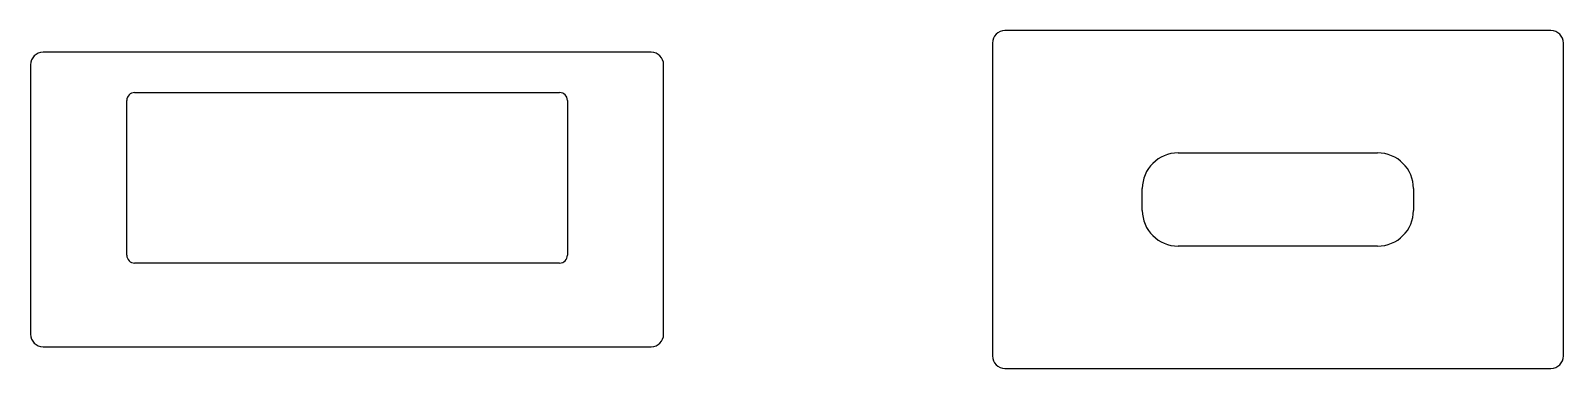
# Model space of a CAD drawing. Header units: millimetres. Extents: x -10.2 to 39.2, y -5.5 to 5.5.
import ezdxf

# ---------------------------------------------------------------- set-up
doc = ezdxf.new("R2010")
doc.units = ezdxf.units.MM
doc.layers.add('CUT', color=7, linetype='Continuous')

msp = doc.modelspace()

# ---------------------------------------------------------------- linework, layer by layer
at = {"layer": 'CUT'}
for p, q in [((38.8, 5.45), (21.2, 5.45)), ((20.8, 5.05), (20.8, -5.05)), ((39.2, -5.05), (39.2, 5.05)), ((9.8, 4.75), (-9.8, 4.75)), ((-10.2, 4.35), (-10.2, -4.35)), ((10.2, -4.35), (10.2, 4.35)), ((-7.1, -1.8), (-7.1, 3.2)), ((-6.85, 3.45), (6.85, 3.45)), ((7.1, 3.2), (7.1, -1.8)), ((26.785, 1.505), (33.215, 1.505)), ((25.63, -0.35), (25.63, 0.35)), ((34.37, 0.35), (34.37, -0.35)), ((33.215, -1.505), (26.785, -1.505)), ((6.85, -2.05), (-6.85, -2.05)), ((-9.8, -4.75), (9.8, -4.75)), ((21.2, -5.45), (38.8, -5.45))]:
    msp.add_line(p, q, dxfattribs=at)
for centre, radius, start, end in [((21.2, 5.05), 0.4, 90, 180), ((38.8, 5.05), 0.4, 0, 90), ((-9.8, 4.35), 0.4, 90, 180), ((9.8, 4.35), 0.4, 0, 90), ((-6.85, 3.2), 0.25, 90, 180), ((6.85, 3.2), 0.25, 0, 90), ((26.785, 0.35), 1.155, 90, 180), ((33.215, 0.35), 1.155, 0, 90), ((26.785, -0.35), 1.155, 180, 270), ((33.215, -0.35), 1.155, 270, 360), ((-6.85, -1.8), 0.25, -180, -90), ((6.85, -1.8), 0.25, -90, 0), ((-9.8, -4.35), 0.4, 180, 270), ((9.8, -4.35), 0.4, 270, 360), ((21.2, -5.05), 0.4, 180, 270), ((38.8, -5.05), 0.4, 270, 360)]:
    msp.add_arc(centre, radius, start, end, dxfattribs=at)

doc.saveas('drawing.dxf')
